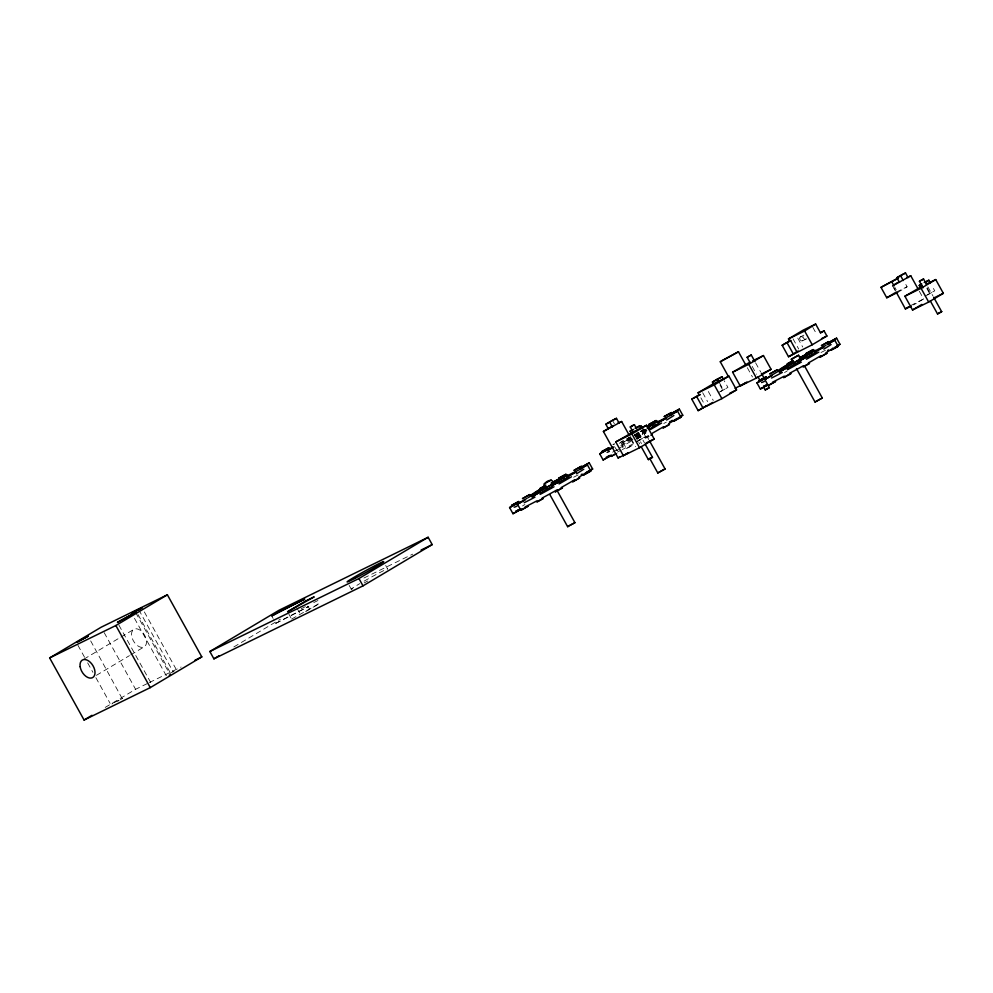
<?xml version="1.0" encoding="UTF-8"?>
<svg xmlns="http://www.w3.org/2000/svg" width="993" height="993" viewBox="0 0 993 993"><rect width="100%" height="100%" fill="white"/><g stroke="black" fill="none" stroke-linecap="round" stroke-linejoin="round"><path stroke-width="0.74" stroke-dasharray="4.96 3.72" d="M614.481 446.651L617.621 451.232M623.021 442.419L630.344 438.347L633.745 444.492L630.207 446.639L626.422 448.551L623.021 442.419L630.344 438.347M620.575 442.071L623.294 446.987L621.581 448.104M626.422 448.551L633.745 444.492M649.099 436.287C644.072 442.121 638.487 429.708 646.393 429.386M637.841 432.104L640.572 437.019L637.034 439.179M645.313 438.198L648.851 436.051M122.176 698.588L90.351 640.274M919.319 291.234L923.602 298.943L913.61 304.901M612.991 444.579L614.295 443.797M616.392 450.723L618.565 449.432M111.924 703.975L112.966 703.342M120.414 699.693L121.456 699.06M83.921 659.141L119.582 637.866M120.91 637.084L134.117 629.202M96.408 675.327L129.438 655.641M130.753 654.846L143.973 646.964A10.166 6.281 59.2 0 0 141.478 631.25A10.166 6.281 59.2 0 0 131.684 636.041A10.166 6.281 59.2 0 0 143.973 646.964M105.208 707.413L135.594 689.303L148.007 683.221M233.864 646.94L280.436 619.173M275.806 623.319L308.823 606.375L275.806 623.319L273.77 619.657M291.619 619.086L318.244 604.166L316.208 600.504M305.633 611.688L318.244 604.166M635.979 441.761L645.587 436.523L642.645 431.223M718.324 392.657L727.931 387.419L724.245 380.791M638.3 440.631L645.587 436.523M720.633 391.527L727.931 387.419M897.647 292.426L907.105 286.791L904.946 282.893M925.128 296.075L934.736 290.837L931.794 285.537M927.45 294.933L934.736 290.837M114.269 702.572L122.524 698.327M117.658 701.281L119.123 700.45M910.693 305.596L923.602 298.943M646.642 429.621L641.912 432.067M636.774 438.931L640.572 437.019M614.506 444.008L613.115 444.703M617.137 450.549L617.907 450.139M800.495 336.838L803.871 335.175M896.22 292.116L907.105 286.791M802.654 340.736L806.031 339.085M622.139 447.495L623.294 446.987M149.384 682.551L181.111 667.023M301.214 608.709L305.397 606.673M313.751 602.577L317.934 600.529M363.922 578.025L412.691 554.144M174.16 671.144L166.129 675.426L133.956 617.385M927.896 286.84L932.961 295.988M927.152 287.796L930.093 293.109M926.817 288.491L929.758 293.804M894.767 287.225L896.207 289.832M894.06 288.218L895.5 290.825M892.558 285.798L895.413 290.937M812.833 327.355L816.929 334.74M797.764 338.092L802.716 347.016M793.022 338.787L798.682 348.99M755.611 362.842L760.675 371.978M752.197 366.417L756.542 374.249M747.307 367.695L752.446 376.968M719.615 383.062L723.289 389.69M720.012 385.085L722.954 390.386M708.332 391.515L713.284 400.452M702.659 392.669L707.612 401.606M700.872 397.808L704.335 404.064M642.856 428.877L648.777 439.564M638.747 432.538L644.531 442.977M638.002 433.482L640.944 438.794M636.935 432.861L640.609 439.489M636.302 434.214L641.478 443.561M634.614 434.797L639.678 443.933M631.176 438.707L635.57 446.651M613.115 421.454L614.406 423.788M385.681 565.439L387.717 569.101M349.188 585.436L351.224 589.097M307.904 606.127L309.257 608.56M297.217 608.585L300.594 614.692M288.913 614.208L290.937 617.869M271.747 615.995L273.1 618.428M144.357 611.936L175.786 668.637M138.821 609.851L173.241 671.951M138.077 614.63L171.007 674.024M135.756 612.718L168.673 672.112M118.912 625.131L151.83 684.525M104.166 632.603L135.594 689.303M77.938 645.313L84.678 657.465M87.669 662.865L92.908 672.311M95.899 677.71L110.111 703.367M367.708 581.029A20.952 0.844 -29 0 1 364.17 582.941M352.788 588.725A20.952 0.844 -29 0 1 359.764 583.648M364.121 581.141A20.952 0.844 -29 0 1 387.543 568.939M784.532 372.512A41.905 1.676 -29 0 1 787.064 371.059M821.025 352.515A41.905 1.676 -29 0 1 826.983 349.499M806.39 338.787A2.234 1.75 63.9 0 1 803.449 338.03A2.234 1.75 63.9 0 1 804.305 335.013M646.952 430.453A20.952 0.844 -29 0 1 635.172 436.994M631.858 438.757A20.952 0.844 -29 0 1 630.754 437.702M633.968 435.84A20.952 0.844 -29 0 1 641.044 431.868M642.235 431.223A20.952 0.844 -29 0 1 645.76 429.299M644.805 429.274A20.952 0.844 -29 0 1 634.155 435.17M630.84 436.932A20.952 0.844 -29 0 1 621.37 441.475M646.542 430.49A16.757 0.67 -29 0 1 635.321 436.709M631.945 438.484A16.757 0.67 -29 0 1 631.138 437.714M634.39 435.815A16.757 0.67 -29 0 1 640.609 432.303M641.875 431.607A16.757 0.67 -29 0 1 645.611 429.584M638.04 432.861A16.757 0.67 -29 0 1 634.304 434.884M629.922 437.168A16.757 0.67 -29 0 1 628.135 438.074M648.528 435.368A41.905 1.676 -29 0 1 622.313 449.581M621.196 450.164A41.905 1.676 -29 0 1 617.485 452.051M612.656 452.2A41.905 1.676 -29 0 1 617.745 449.084M619.185 448.215A41.905 1.676 -29 0 1 632.454 440.52M636.463 438.248A41.905 1.676 -29 0 1 646.021 432.948M663.796 423.465A41.905 1.676 -29 0 1 666.303 422.174M646.505 431.707A41.905 1.676 -29 0 1 636.935 437.019M632.876 439.229A41.905 1.676 -29 0 1 620.29 445.919M619.334 443.275A41.905 1.676 -29 0 1 630.418 436.858M640.411 431.26A41.905 1.676 -29 0 1 643.998 429.286M522.529 505.946A41.905 1.676 -29 0 1 524.925 504.469M573.669 477.211A41.905 1.676 -29 0 1 579.627 474.195M799.75 338.042A2.234 1.75 63.9 0 0 802.232 340.897A2.234 1.75 63.9 0 0 802.754 337.409A2.234 1.75 63.9 0 0 799.75 338.042"/><path stroke-width="1.49" d="M509.583 507.572L516.919 503.501L509.583 507.572L512.984 513.704L520.22 509.744M517.452 504.121L524.776 500.062L517.452 504.121L520.853 510.265L528.177 506.194L527.01 506.703M512.984 513.704L519.761 509.856M520.853 510.265L526.24 507.113M587.397 464.873L580.073 468.932L587.397 464.873L590.81 471.005L583.474 475.076L590.81 471.005M589.234 462.875L581.898 466.933L589.234 462.875L592.635 469.006L590.041 470.632M599.71 453.826L607.046 449.755L599.71 453.826L603.111 459.958L610.447 455.899L608.498 456.805M603.111 459.958L605.705 458.332M677.536 411.127L670.201 415.186L677.536 411.127L680.937 417.259L673.602 421.33L676.196 419.704M679.361 409.128L672.025 413.187L679.361 409.128L682.762 415.26L680.168 416.886M756.939 382.876L764.275 378.805L756.939 382.876L760.34 389.008L767.676 384.949L760.439 388.908M764.809 379.438L772.132 375.366L764.809 379.438L769.364 387.642L765.231 389.914L767.092 388.995M834.753 340.177L827.43 344.236L834.753 340.177L838.166 346.309L831.265 350.045M836.59 338.179L829.254 342.237L836.59 338.179L839.991 344.31L836.454 346.47M623.989 455.191L618.093 457.959L603.409 431.483L613.401 425.525M617.832 423.155L621.63 421.504L603.409 431.483M546.175 487.96C539.149 484.075 553.759 475.535 553.473 483.963M551.252 479.954L543.978 483.988M633.162 432.191L630.27 426.965L632.529 425.612L634.378 424.681L637.295 429.919M634.403 424.694L630.282 426.978M728.353 376.359L720.285 361.787L721.936 360.633L738.42 351.721L745.842 365.052M642.856 428.877L641.341 426.171L640.051 427.064M738.494 351.807L720.285 361.787M750.038 362.495L747.133 357.269L751.254 354.985L754.891 361.539M618.093 457.959L619.756 456.817M751.267 355.01L747.133 357.269M645.251 444.281L652.5 457.339L648.367 459.61L650.626 458.257M557.172 490.641L574.935 522.678L567.636 526.687L568.952 525.818M794.263 364.605L791.309 359.255L798.571 355.233L800.817 359.267M798.608 355.258L791.309 359.255M657.763 472.941L665.062 468.932L657.8 472.966L649.621 458.245M906.981 277.469L910.78 275.806L892.645 285.872M923.031 287.809L919.419 281.28L923.527 278.996L926.444 284.234M923.552 279.008L919.431 281.292M911.276 306.154L905.38 308.922L908.669 306.775M815.017 402.016L822.291 397.994L815.017 402.016L796.485 368.602M937.529 313.937L941.637 311.653L937.529 313.937L930.267 300.867M833.09 348.046L833.214 348.171A41.905 1.676 -29 0 1 825.853 352.763M169.257 675.24L170.436 674.47M648.255 428.678L649.236 427.995L648.069 428.504M894.221 284.643L897.871 282.459M49.65 657.925L101.174 627.204L167.383 594.795L201.802 656.894L150.278 687.615L84.07 720.024L49.65 657.925L115.858 625.516L167.383 594.795M84.07 720.024L92.001 715.295M209.846 651.52L279.033 610.261L428.144 537.275L432.203 544.598L363.004 585.858L213.905 658.843L209.846 651.52L358.945 578.534L428.144 537.275M608.399 428.914L605.817 424.259L612.47 420.287L616.454 418.338L619.036 422.993M605.817 424.259L616.454 418.338M213.905 658.843L219.23 655.665M631.56 433.804L630.096 431.148L632.578 429.659M713.905 384.701L712.44 382.044L717.405 379.078L722.048 376.806L723.512 379.463M635.979 428.132L639.703 425.91L641.168 428.566M712.44 382.044L722.048 376.806M638.499 429.212L646.58 425.252L654.201 439.005L639.542 447.744L623.381 455.663L615.759 441.91L635.805 430.528M699.482 395.301L698.091 392.806L712.751 384.068L728.924 376.148L736.545 389.901L721.886 398.64L705.713 406.559M752.669 360.831L763.443 355.556L771.077 369.309L756.418 378.06L740.244 385.967L732.623 372.214L749.976 362.16M797.031 352.205L790.664 340.723L789.72 341.182L788.467 338.911L803.126 330.173L815.65 324.041L820.566 332.953L824.066 330.868L826.908 336.019L812.249 344.757L788.516 356.748L782.161 345.266L790.614 340.227M815.65 324.041L804.628 331.004L788.467 338.911M615.759 441.91L631.92 433.991L646.58 425.252M698.091 392.806L714.265 384.899L728.924 376.148M732.623 372.214L748.796 364.307L763.443 355.556M712.788 402.45L698.153 410.643L691.786 399.161L699.035 394.829M691.786 399.161L700.375 394.569M782.161 345.266L790.664 340.723M899.484 282.372L896.902 277.717L901.743 274.825L905.517 272.976L908.099 277.63M897.647 292.426L886.761 297.763L880.99 287.349L898.615 277.717M896.902 277.717L905.517 272.976M880.99 287.349L897.796 278.499M612.706 455.402L611.067 456.42L616.579 453.578M538.02 501.18C532.26 504.94 549.464 495.135 540.788 499.628M586.292 472.395L587.024 471.948M650.911 435.257L652.078 434.351M886.761 297.763L896.22 292.116L905.38 308.922M698.153 410.643L706.606 405.603M788.516 356.748L798.186 350.988M623.381 455.663L627.377 453.28M740.244 385.967L746.91 381.995M920.71 288.107L919.245 285.463L921.727 283.973M925.116 282.446L928.852 280.225L930.317 282.881M926.295 284.184L935.729 279.567L943.35 293.32L928.691 302.058L912.53 309.977L904.908 296.224L922.261 286.158M904.908 296.224L921.07 288.305L935.729 279.567M804.256 366.132C798.509 369.892 815.7 360.087 807.024 364.58M831.811 349.697L838.166 346.309M912.53 309.977L921.852 304.404M545.318 485.751L539.708 488.693L545.877 485.143M613.178 447.433L607.579 450.375L612.966 447.222M665.173 426.618C656.956 431.521 674.458 422.037 667.966 425.078M792.675 361.055L787.064 363.997L793.233 360.447M786.245 375.987C775.905 382.243 800.147 368.626 787.188 375.453M569.759 525.347L574.935 522.678M609.677 455.514L607.778 456.569M671.367 420.858L672.311 420.324M613.575 454.893L614.518 454.36M581.24 474.604L582.183 474.071M587.893 471.452L588.849 470.918M538.889 500.671L539.832 500.149M765.963 385.098L766.906 384.576M805.124 365.635L806.08 365.101M745.569 382.926L735.043 388.35M626.322 453.938L628.706 452.609M678.269 417.941L679.224 417.42M606.649 457.81L607.604 457.289M677.139 419.17L678.095 418.649M666.117 426.084L667.073 425.563M517.651 510.315L518.607 509.794M588.141 471.687L589.097 471.166M576.945 479.309L572.539 481.878L579.775 477.918L577.839 478.825M559.667 489.276L555.186 491.945L562.51 487.886L560.573 488.792M827.641 350.43L828.584 349.908M767.502 388.561L769.364 387.642M669.518 421.864L670.412 421.38M837.149 345.701L838.042 345.229M834.604 347.463L835.498 346.991M764.114 386.103L765.007 385.619M825.195 354.129L819.808 357.294L827.132 353.223L825.977 353.731M651.16 457.972L652.5 457.339M680.813 416.179L682.762 415.26M676.593 418.823L677.375 418.413M678.989 418.177L680.937 417.259M590.686 469.912L592.635 469.006M586.466 472.569L587.248 472.159M515.975 511.196L516.757 510.799M820.429 332.655L824.066 330.868M924.21 282.496L928.852 280.225M919.245 285.463L921.566 284.321M635.061 428.182L639.703 425.91M630.096 431.148L633.571 429.448M821.521 338.65L826.908 336.019M762.984 373.269L771.077 369.309M729.805 393.203L736.545 389.901M933.916 297.937L943.35 293.32M838.824 344.819L839.991 344.31M194.901 660.271L201.802 656.894M421.057 550.06L432.203 544.598M646.12 442.965L654.201 439.005M640.559 426.518L641.341 426.171M933.681 297.292L941.637 311.653M921.07 288.305L928.691 302.058M910.78 275.806L917.904 288.665M900.676 275.868L903.258 280.522M891.875 282.024L894.048 285.922M804.628 331.004L812.249 344.757M804.529 365.945L822.291 397.994M787.126 342.833L793.494 354.315M761.408 373.281L763.58 377.203M757.994 376.856L760.166 380.778M763.778 387.307L765.231 389.914M748.796 364.307L756.418 378.06M717.405 379.078L718.882 381.734M717.07 379.773L718.547 382.429M714.265 384.899L721.886 398.64M696.751 396.728L703.118 408.21M649.521 440.892L665.062 468.932M641.118 446.552L648.367 459.61M631.92 433.991L639.542 447.744M621.63 421.504L628.966 434.735M609.801 422.31L612.383 426.965M549.874 494.638L567.636 526.687M358.945 578.534L363.004 585.858M115.858 625.516L150.278 687.615M814.372 352.577A20.952 0.844 -29 0 1 807.396 357.654M799.526 362.147A20.952 0.844 -29 0 1 787.039 368.875M781.007 371.829A20.952 0.844 -29 0 1 780.523 371.357M799.626 357.79A20.952 0.844 -29 0 1 812.262 352.254A20.952 0.844 -29 0 1 781.801 369.16A20.952 0.844 -29 0 1 792.488 361.75M799.353 358.138A16.757 0.67 -29 0 1 809.084 353.918A16.757 0.67 -29 0 1 784.83 367.373A16.757 0.67 -29 0 1 793.022 361.651M812.162 354.079A16.757 0.67 -29 0 1 807.011 357.641M800.11 361.626A16.757 0.67 -29 0 1 789.174 367.534M820.851 355.742A41.905 1.676 -29 0 1 808.439 362.917M803.387 365.747A41.905 1.676 -29 0 1 789.46 373.38M784.346 376.111A41.905 1.676 -29 0 1 772.467 382.231M766.36 385.11A41.905 1.676 -29 0 1 763.567 386.178M831.116 344.509A41.905 1.676 -29 0 1 823.83 349.102M818.828 352.081A41.905 1.676 -29 0 1 806.403 359.255M801.363 362.085A41.905 1.676 -29 0 1 787.437 369.719M782.323 372.449A41.905 1.676 -29 0 1 771.524 378.023M764.325 381.449A41.905 1.676 -29 0 1 761.532 382.516M765.33 379.202A41.905 1.676 -29 0 1 781.28 369.557M814.31 351.299A41.905 1.676 -29 0 1 825.99 345.328M827.442 344.621A41.905 1.676 -29 0 1 829.999 343.429M658.545 422.993A20.952 0.844 -29 0 1 649.124 429.199M646.977 426.282A20.952 0.844 -29 0 1 657.776 421.181A20.952 0.844 -29 0 1 647.039 427.995M654.201 425.823A16.757 0.67 -29 0 1 652.401 427.002M654.933 425.029A16.757 0.67 -29 0 1 655.057 425.153M647.97 425.985A16.757 0.67 -29 0 1 648.777 426.754M675.91 419.12A41.905 1.676 -29 0 1 668.624 423.701M663.622 426.692A41.905 1.676 -29 0 1 652.538 433.109M611.403 455.03A41.905 1.676 -29 0 1 606.338 457.128M673.887 415.459A41.905 1.676 -29 0 1 666.601 420.039M661.599 423.03A41.905 1.676 -29 0 1 650.502 429.448M609.367 451.368A41.905 1.676 -29 0 1 607.095 452.398M610.633 448.538A41.905 1.676 -29 0 1 613.016 447.061M657.081 422.248A41.905 1.676 -29 0 1 671.566 414.937M567.015 477.273A20.952 0.844 -29 0 1 558.997 482.946M552.17 486.843A20.952 0.844 -29 0 1 540.676 493.049M533.651 496.525A20.952 0.844 -29 0 1 533.167 496.053M551.09 483.132A20.952 0.844 -29 0 1 565.315 476.69A20.952 0.844 -29 0 1 534.681 493.744A20.952 0.844 -29 0 1 545.132 486.446M551.996 482.834A16.757 0.67 -29 0 1 561.728 478.614A16.757 0.67 -29 0 1 537.486 492.069A16.757 0.67 -29 0 1 545.666 486.347M564.806 478.775A16.757 0.67 -29 0 1 559.655 482.337M551.487 487.029A16.757 0.67 -29 0 1 541.818 492.23M555.484 483.33A16.757 0.67 -29 0 1 558.86 481.555M585.783 472.867A41.905 1.676 -29 0 1 578.497 477.447M574.612 479.78A41.905 1.676 -29 0 1 561.082 487.613M557.222 489.772A41.905 1.676 -29 0 1 542.104 498.076M536.99 500.807A41.905 1.676 -29 0 1 525.111 506.926M521.275 508.776A41.905 1.676 -29 0 1 516.211 510.874M583.76 469.205A41.905 1.676 -29 0 1 576.474 473.785M571.471 476.777A41.905 1.676 -29 0 1 559.047 483.951M554.007 486.781A41.905 1.676 -29 0 1 540.08 494.415M534.966 497.145A41.905 1.676 -29 0 1 524.18 502.719M516.968 506.145A41.905 1.676 -29 0 1 514.175 507.212M516.919 504.593A41.905 1.676 -29 0 1 527.035 498.3M528.102 497.667A41.905 1.676 -29 0 1 531.516 495.656M566.953 475.995A41.905 1.676 -29 0 1 581.439 468.684M511.507 505.462L518.743 501.502L511.507 505.462M522.529 498.56L529.765 494.588L522.529 498.56M532.98 496.066L540.217 492.094L532.98 496.066M551.872 485.714L559.109 481.742L551.872 485.714M558.687 478.241L565.923 474.282L558.687 478.241M569.138 475.746L576.374 471.774L569.138 475.746M574.128 470.272L581.364 466.313L574.128 470.272M601.634 451.716L608.87 447.756L601.634 451.716M648.814 424.495L656.05 420.536L648.814 424.495M659.265 422L666.502 418.028L659.265 422M664.255 416.526L671.491 412.567L664.255 416.526M758.863 380.778L766.1 376.806L758.863 380.778M769.885 373.864L777.122 369.892L769.885 373.864M780.337 371.37L787.573 367.398L780.337 371.37M768.297 385.47L775.533 381.511L768.297 385.47M799.228 361.018L806.465 357.046L799.228 361.018M806.043 353.545L813.279 349.586L806.043 353.545M816.494 351.05L823.731 347.091L816.494 351.05M821.484 345.589L828.721 341.617L821.484 345.589M76.784 642.347L88.104 636.228L76.784 642.347M117.981 621.99L117.41 622.437L136.587 611.924L117.981 621.99M134.998 611.365L131.709 613.339L142.111 607.89L134.998 611.365M278.996 611.663L271.747 615.995L304.764 599.052L278.996 611.663M305.199 601.237L287.56 611.762L314.185 596.843L305.199 601.237M354.762 578.447A20.952 0.844 -29 0 0 383.646 561.777A20.952 0.844 -29 0 0 357.815 575.096A20.952 0.844 -29 0 0 354.762 578.447M80.16 666.762A10.166 6.281 59.2 0 0 92.448 677.698A10.166 6.281 59.2 0 0 89.953 661.971A10.166 6.281 59.2 0 0 80.16 666.762"/></g></svg>
